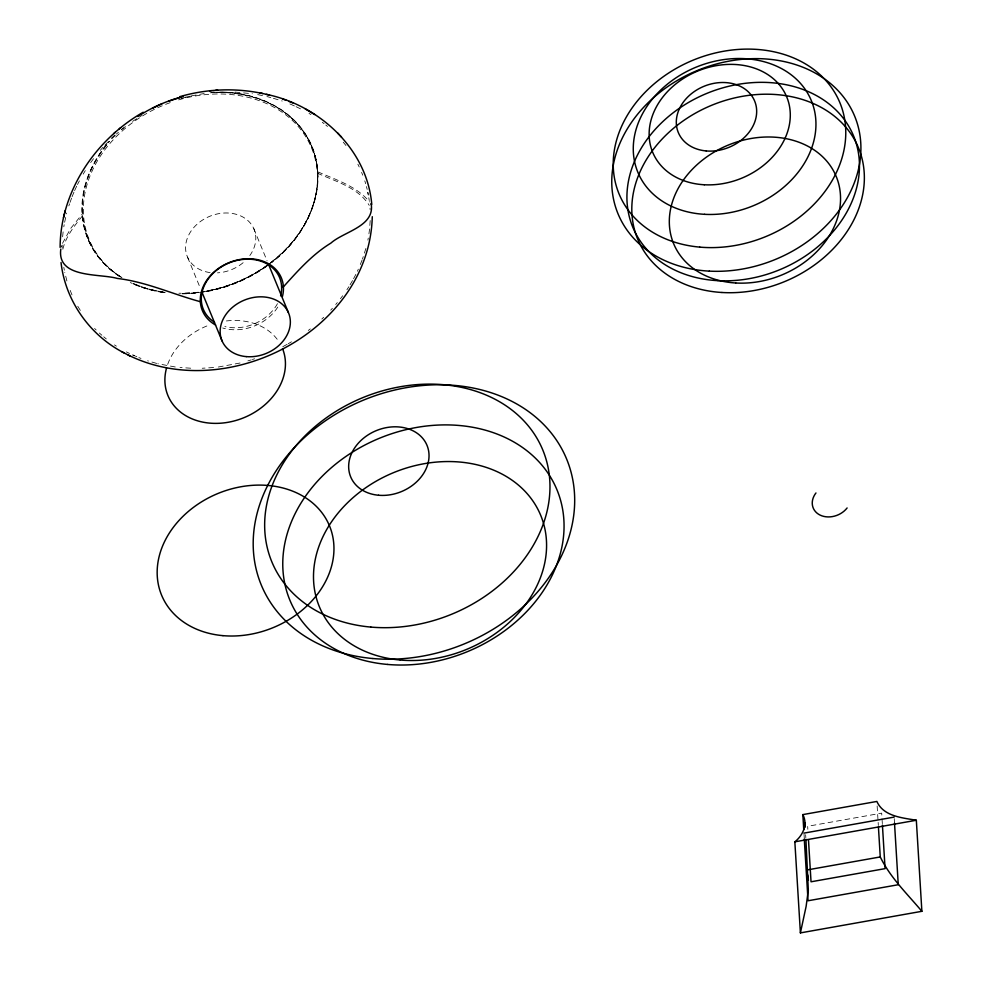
<?xml version="1.0" encoding="UTF-8"?>
<svg xmlns="http://www.w3.org/2000/svg" width="982" height="982" viewBox="0 0 982 982"><rect width="100%" height="100%" fill="white"/><g stroke="black" fill="none" stroke-linecap="round" stroke-linejoin="round"><path stroke-width="0.74" stroke-dasharray="4.91 3.68" d="M62.173 247.967L62.185 245.07M370.189 220.582L369.821 225.983M62.627 236.772L63.216 230.807M369.563 228.966L368.79 235.005M63.818 226.768L64.161 224.731M64.628 222.263L66.678 213.094M367.882 240.124L368.275 238.074M62.836 249.232C66.015 235.925 75.037 225.025 83.495 214.677M365.905 248.421L362.518 258.917M61.338 246.899L61.67 245.745M68.838 205.876L69.538 203.802M70.053 202.378L71.588 198.131M62.504 243.352L70.532 228.622L82.439 213.855M362.137 259.96L359.252 267.092M72.091 196.707L74.092 191.834M357.387 271.253L358.332 269.166M74.595 190.618L76.878 185.758M355.865 274.371L353.115 279.539M77.455 184.542L79.395 180.909M352.55 280.57L349.506 285.688M83.2 174.109L85.299 170.623M346.904 289.751L348.868 286.719M90.651 162.607L93.965 158.102M340.447 298.7L342.681 295.754M335.721 304.506L337.329 302.579M100.225 150.381L102.987 147.275M330.688 310.14L332.395 308.274M104.841 145.213L108.757 141.212M321.838 319.04L323.655 317.296M116.392 134.018L118.466 132.251M121.584 129.587L126.973 125.365M269.399 263.814C308.103 236.822 333.021 180.811 307.059 137.124M308.274 330.455L310.3 328.909M266.932 265.606C248.151 279.048 226.228 288.07 203.421 291.715A120.958 96.604 -22.4 0 0 317.677 181.069A120.958 96.604 -22.4 0 0 212.775 92.578M132.545 121.375L141.764 115.52M288.217 343.725L291.482 341.81M287.125 344.338L281.613 347.321M252.374 359.498L254.633 358.774M247.881 360.897L251.245 359.866M181.167 98.446L186.42 97.022M191.257 95.905L204.195 93.523M240.062 363.009L218.09 367.059M185.512 97.255L192.386 95.622M213.61 367.538L202.231 368.25M210.197 92.799L222.128 92.05M216.298 92.296L218.299 92.222M190.692 368.201L179.988 367.501M235.017 92.087L252.374 93.744M175.275 366.986L157.807 363.733M257.701 94.603L265.606 96.236M156.666 363.426L147.619 360.799M266.92 96.531L270.799 97.599M273.389 98.298L282.239 101.036M317.873 171.85C335.844 179.767 356.675 186.101 369.539 201.924M317.333 173.127C335.488 181.449 358.099 187.439 369.244 205.385M138.83 357.571L141.003 358.43M134.559 355.754L132.668 354.932L137.75 357.129L135.909 356.331M289.911 103.932L294.846 106.142M296.085 106.694L303.033 110.082M126.359 351.9L129.489 353.459M309.023 113.384L310.95 114.563M114.477 344.915L116.392 346.155M322.305 122.284L324.072 123.658M325.803 125.045L327.509 126.457M103.711 336.789L106.289 338.925M99.366 333.021L101.87 335.218M94.591 328.43L96.15 329.977M343.246 142.206L345.959 145.532M80.34 310.398L77.566 305.942M357.865 164.215L359.216 166.977M88.54 239.878C95.094 255.381 106.891 268.393 121.13 277.243A120.958 96.604 -22.4 0 1 108.683 142.648M361.597 172.39L362.751 175.189M253.835 228.708L267.079 260.844M187.55 257.186L200.218 287.935M88.638 240.099L84.256 226.781M72.005 294.931L69.82 289.457M364.788 180.86L365.672 183.695M66.899 280.962L64.787 272.395M366.47 186.555L367.17 189.416M368.324 195.123L367.796 192.263L368.262 194.853M63.818 267.337L64.346 270.185M368.802 197.701L369.244 200.549M370.03 208.209L370.128 209.583M894.234 818.607L894.504 823.112M882.327 823.64L881.689 813.133L807.658 826.292L807.842 829.299M877.147 805.952L878.055 820.952M878.154 822.45L878.338 825.445M805.633 834.725L805.829 837.769M804.025 834.111L804.295 838.603M210.111 272.591A36.076 28.809 -22.4 0 1 188.372 235.741A36.076 28.809 -22.4 0 1 237.411 214.665A36.076 28.809 -22.4 0 1 249.833 255.529M243.143 262.685A36.076 28.809 -22.4 0 1 217.476 272.849M211.363 92.418A120.958 96.604 -22.4 0 1 317.64 179.178A120.958 96.604 -22.4 0 1 205.938 291.053M198.376 292.194A120.958 96.604 -22.4 0 1 178.871 293.225M162.239 291.838A120.958 96.604 -22.4 0 1 130.483 282.227M121.031 277.034A120.958 96.604 -22.4 0 1 109.554 141.298M277.464 303.671A41.281 32.971 -22.4 0 1 224.841 326.552M222.484 92.062A121.302 96.874 -22.4 0 1 315.038 155.046A121.302 96.874 -22.4 0 1 270.737 262.918M265.827 266.527A121.302 96.874 -22.4 0 1 205.975 291.384M198.389 292.526A121.302 96.874 -22.4 0 1 181.621 293.581M164.902 292.55A121.302 96.874 -22.4 0 1 130.311 282.546M119.559 276.507A121.302 96.874 -22.4 0 1 109.333 141.224M211.412 92.198A121.302 96.874 -22.4 0 1 214.15 92.075M121.265 129.796A120.958 96.604 -22.4 0 1 123.548 127.807M277.771 307.096A42.754 34.125 -22.5 0 1 222.718 328M178.601 99.882A120.27 96.052 -22.4 0 1 307.231 139.125A120.27 96.052 -22.4 0 1 271.793 262.501M266.957 266.134A120.27 96.052 -22.4 0 1 182.235 293.839M162.926 292.44A120.27 96.052 -22.4 0 1 132.57 283.467M121.964 277.71A120.27 96.052 -22.4 0 1 86.821 185.328A120.27 96.052 -22.4 0 1 171.924 102.018M167.689 364.359A61.927 49.456 -22.4 0 1 209.362 325.017M226.388 320.954A61.927 49.456 -22.4 0 1 278.642 341.294M198.119 292.452L181.768 293.471A120.958 96.604 -22.4 0 0 198.119 292.452M165.099 292.44L148.65 289.174L133.049 283.602A120.958 96.604 -22.4 0 0 165.099 292.44"/><path stroke-width="1.47" d="M60.123 247.415C60.27 191.576 95.475 139.444 143.225 112.218M372.276 216.703C369.342 330.824 227.051 404.289 128.077 354.968M60.798 249.109C56.784 278.606 99.489 273.303 117.251 278.422C146.048 281.797 172.574 294.158 200.328 301.695L201.322 300.602M803.755 829.606L802.834 814.606L876.877 801.447C883.481 816.447 902.262 817.785 916.329 820.252L921.877 911.308L800.404 932.9L806.112 906.447L808.321 890.122L805.915 839.291M65.278 210.578L63.486 217.734M800.404 932.9L794.843 841.832C802.834 835.461 808.088 824.377 802.834 814.606M111.788 138.29L114.882 135.418M113.863 133.503L115.385 132.202M119.252 128.888L120.602 127.746M179.657 96.702C206.539 88.859 235.385 87.68 262.771 93.548M803.914 833.129L894.136 817.098M794.843 841.832L916.329 820.252M807.707 869.843L880.253 856.942C890.293 877.65 907.27 893.878 921.877 911.308M209.596 90.798L211.326 90.663M215.721 90.295L217.673 90.148M266.355 94.346C319.224 105.099 367.243 149.154 371.785 204.612M259.764 92.873L269.534 95.045M281.589 286.339L283.405 286.842C297.804 270.872 312.337 254.412 330.885 243.106C343.528 231.752 373.639 226.756 371.392 205.41M282.73 99.022L286.278 100.397M289.113 101.49L292.808 102.926M61.044 262.562C65.328 300.713 89.914 335.439 124.002 352.869M121.793 351.728L130.213 356.073M305.267 108.916L314.743 114.55M337.648 132.975L339.232 134.657M339.919 135.369L341.515 137.063M370.705 203.875L371.086 204.649M268.233 263.642L288.389 312.558M201.948 292.12L222.104 341.036M807.67 874.839L808.419 880.326M894.504 823.112L898.26 884.733L808.051 900.764L804.283 839.144M882.425 825.138L885.077 868.64L811.034 881.787L808.481 839.794M878.424 826.954L880.253 856.942M804.896 822.572L805.179 827.126M152.394 108.339A120.958 96.604 -22.4 0 1 161.821 103.969M168.548 101.306A120.958 96.604 -22.4 0 1 180.7 97.414M214.53 322.243A41.281 32.971 -22.4 0 1 207.533 279.895A41.281 32.971 -22.4 0 1 256.989 260.132A41.281 32.971 -22.4 0 1 280.606 295.852M215.623 325.042A42.742 34.125 -22.6 0 1 206.011 281.38A42.742 34.125 -22.6 0 1 257.259 259.592A42.742 34.125 -22.6 0 1 282.386 296.674M137.885 116.502A121.302 96.874 -22.4 0 1 183.376 96.494M282.521 348.573A61.927 49.456 -22.4 0 1 227.517 422.383A61.927 49.456 -22.4 0 1 166.535 368.017M847.11 507.964A19.824 15.835 -22.4 0 1 820.142 515.12A19.824 15.835 -22.4 0 1 815.956 492.964M246.273 356.613A36.076 28.809 -22.4 0 0 289.138 314.473A36.076 28.809 -22.4 0 0 230.34 309.293A36.076 28.809 -22.4 0 0 246.273 356.613M222.963 635.649A90.835 72.545 -22.4 0 0 330.873 529.531A90.835 72.545 -22.4 0 0 182.836 516.483A90.835 72.545 -22.4 0 0 222.963 635.649M400.251 660.027A119.73 95.622 -22.4 0 0 542.506 520.141A119.73 95.622 -22.4 0 0 347.346 502.944A119.73 95.622 -22.4 0 0 400.251 660.027M378.573 495.247A41.281 32.971 -22.4 0 0 427.624 447.006A41.281 32.971 -22.4 0 0 360.333 441.078A41.281 32.971 -22.4 0 0 378.573 495.247M372.853 658.529A165.148 131.895 -22.4 0 0 569.069 465.578A165.148 131.895 -22.4 0 0 299.891 441.851A165.148 131.895 -22.4 0 0 372.853 658.529M370.852 627.081A146.564 117.054 -22.4 0 0 544.985 455.844A146.564 117.054 -22.4 0 0 306.089 434.793A146.564 117.054 -22.4 0 0 370.852 627.081M706.218 150.946A41.281 32.971 -22.4 0 0 755.268 102.705A41.281 32.971 -22.4 0 0 687.977 96.776A41.281 32.971 -22.4 0 0 706.218 150.946M699.773 247.12A119.46 95.401 -22.4 0 0 841.709 107.554A119.46 95.401 -22.4 0 0 647.003 90.393A119.46 95.401 -22.4 0 0 699.773 247.12M704.266 184.763A72.533 57.926 -22.4 0 0 787.085 97.795A72.533 57.926 -22.4 0 0 667.785 91.301A72.533 57.926 -22.4 0 0 704.266 184.763M704.61 214.321A93.855 74.963 -22.4 0 0 811.795 101.772A93.855 74.963 -22.4 0 0 657.4 93.376A93.855 74.963 -22.4 0 0 704.61 214.321M709.311 271.13A127.991 102.214 -22.4 0 0 855.175 117.447A127.991 102.214 -22.4 0 0 644.536 106.351A127.991 102.214 -22.4 0 0 709.311 271.13M717.965 280.668A119.46 95.401 -22.4 0 0 854.107 137.234A119.46 95.401 -22.4 0 0 657.51 126.874A119.46 95.401 -22.4 0 0 717.965 280.668M721.942 292.489A119.46 95.401 -22.4 0 0 859.275 149.816A119.46 95.401 -22.4 0 0 663.034 138.081A119.46 95.401 -22.4 0 0 721.942 292.489M735.69 282.988A87.95 70.238 -22.4 0 0 836.799 177.938A87.95 70.238 -22.4 0 0 692.31 169.297A87.95 70.238 -22.4 0 0 735.69 282.988M387.46 664.433A144.501 115.41 -22.4 0 0 559.139 495.603A144.501 115.41 -22.4 0 0 323.618 474.846A144.501 115.41 -22.4 0 0 387.46 664.433"/></g></svg>
